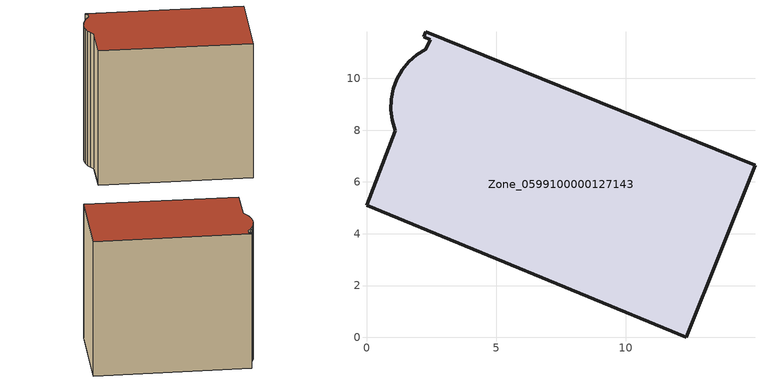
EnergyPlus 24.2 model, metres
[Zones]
Zone_0599100000127143
 floor ground (C_G): 1.37,10.32 1.63,10.64 1.94,10.91 2.28,11.13 2.45,11.49 2.2,11.61 2.29,11.8 14.99,6.64 12.34,0 0,5.1 1.1,7.98 0.98,8.37 0.93,8.78 0.95,9.19 1.03,9.59 1.17,9.97 z0
 wall outside (C_F): 0,5.1 12.34,0 14.99,6.64 2.29,11.8 2.2,11.61 2.45,11.49 2.28,11.13 1.94,10.91 1.63,10.64 1.37,10.32 1.17,9.97 1.03,9.59 0.95,9.19 0.93,8.78 0.98,8.37 1.1,7.98 0,5.1 z0:12.94
 roof outside (C_R): 0.93,8.78 0.98,8.37 1.1,7.98 0,5.1 12.34,0 14.99,6.64 2.29,11.8 2.2,11.61 2.45,11.49 2.28,11.13 1.94,10.91 1.63,10.64 1.37,10.32 1.17,9.97 1.03,9.59 0.95,9.19 z12.94
[BUILDING]
Pand.0599100000127143: North Axis=0; Terrain=City; Loads Convergence Tolerance Value=0.04; Temperature Convergence Tolerance Value=0.4; Solar Distribution=FullExterior; Maximum Number of Warmup Days=25; Minimum Number of Warmup Days=1
[Site:Location]
Rotterdam.The.Hague.AP_ZH_NLD Design_Conditions: Latitude=51.96; Longitude=4.45; Time Zone=1; Elevation=-4.5
[SITE:GROUNDTEMPERATURE:BUILDINGSURFACE]
18, 18, 18, 18, 18, 18, 18, 18, 18, 18, 18, 18
[MATERIAL] Thermal Absorptance=0.9; Solar Absorptance=0.7; Visible Absorptance=0.7
Name | Roughness | Thickness | Conductivity | Density | Specific Heat
G.TI.1946 | MediumSmooth | 0.15 | 1 | 540 | 1210
F.TI.1946 | Rough | 0.3 | 0.857143 | 1920 | 840
R.TI.1946 | MediumRough | 0.2 | 0.1 | 1500 | 1000
[CONSTRUCTION]
C_G: G.TI.1946
C_F: F.TI.1946
C_R: R.TI.1946
[ZONE]
Zone_0599100000127143: Type=1; Multiplier=1; Ceiling Height=Autocalculate; Volume=Autocalculate; Floor Area=autocalculate; Part of Total Floor Area=Yes
[ZONEINFILTRATION:DESIGNFLOWRATE]
Infil_Zone_0599100000127143: Zone or ZoneList or Space or SpaceList=Zone_0599100000127143; Schedule=AlwaysOn; Design Flow Rate Calculation Method=Flow/Area; Flow Rate per Floor Area=0.003; Constant Term Coefficient=1; Temperature Term Coefficient=0; Velocity Term Coefficient=0; Velocity Squared Term Coefficient=0
[HVACTEMPLATE:ZONE:IDEALLOADSAIRSYSTEM]
Zone_0599100000127143: Maximum Heating Supply Air Temperature=50; Minimum Cooling Supply Air Temperature=13; Maximum Heating Supply Air Humidity Ratio=0.0156; Minimum Cooling Supply Air Humidity Ratio=0.0077; Heating Limit=NoLimit; Cooling Limit=NoLimit; Dehumidification Control Type=ConstantSensibleHeatRatio; Cooling Sensible Heat Ratio=0.7; Dehumidification Setpoint=60; Humidification Control Type=None; Humidification Setpoint=30; Outdoor Air Method=None; Outdoor Air Flow Rate per Person=0.00944; Outdoor Air Flow Rate per Zone Floor Area=0; Outdoor Air Flow Rate per Zone=0; Demand Controlled Ventilation Type=None; Outdoor Air Economizer Type=NoEconomizer; Heat Recovery Type=None; Sensible Heat Recovery Effectiveness=0.7; Latent Heat Recovery Effectiveness=0.65
[ZONECONTROL:THERMOSTAT]
ThermostatControl_Zone_0599100000127143: Zone or ZoneList=Zone_0599100000127143; Control Type Schedule=DualSetpointControlType; Control 1=Thermostat_Zone_0599100000127143; Temperature Difference Between Cutout And Setpoint=0
[THERMOSTATSETPOINT:DUALSETPOINT]
Thermostat_Zone_0599100000127143: Heating Setpoint Temperature Schedule=HeatingSetpoint_Zone_0599100000127143; Cooling Setpoint Temperature Schedule=CoolingSetpoint_Zone_0599100000127143
[SCHEDULE:COMPACT]
HeatingSetpoint_Zone_0599100000127143: Through: 12/31, For: AllDays, Until: 24:00, 21
CoolingSetpoint_Zone_0599100000127143: Through: 12/31, For: AllDays, Until: 24:00, 24
DualSetpointControlType: Through: 12/31, For: AllDays, Until: 24:00, 4
AlwaysOn: Through: 12/31, For: AllDays, Until: 24:00, 1
